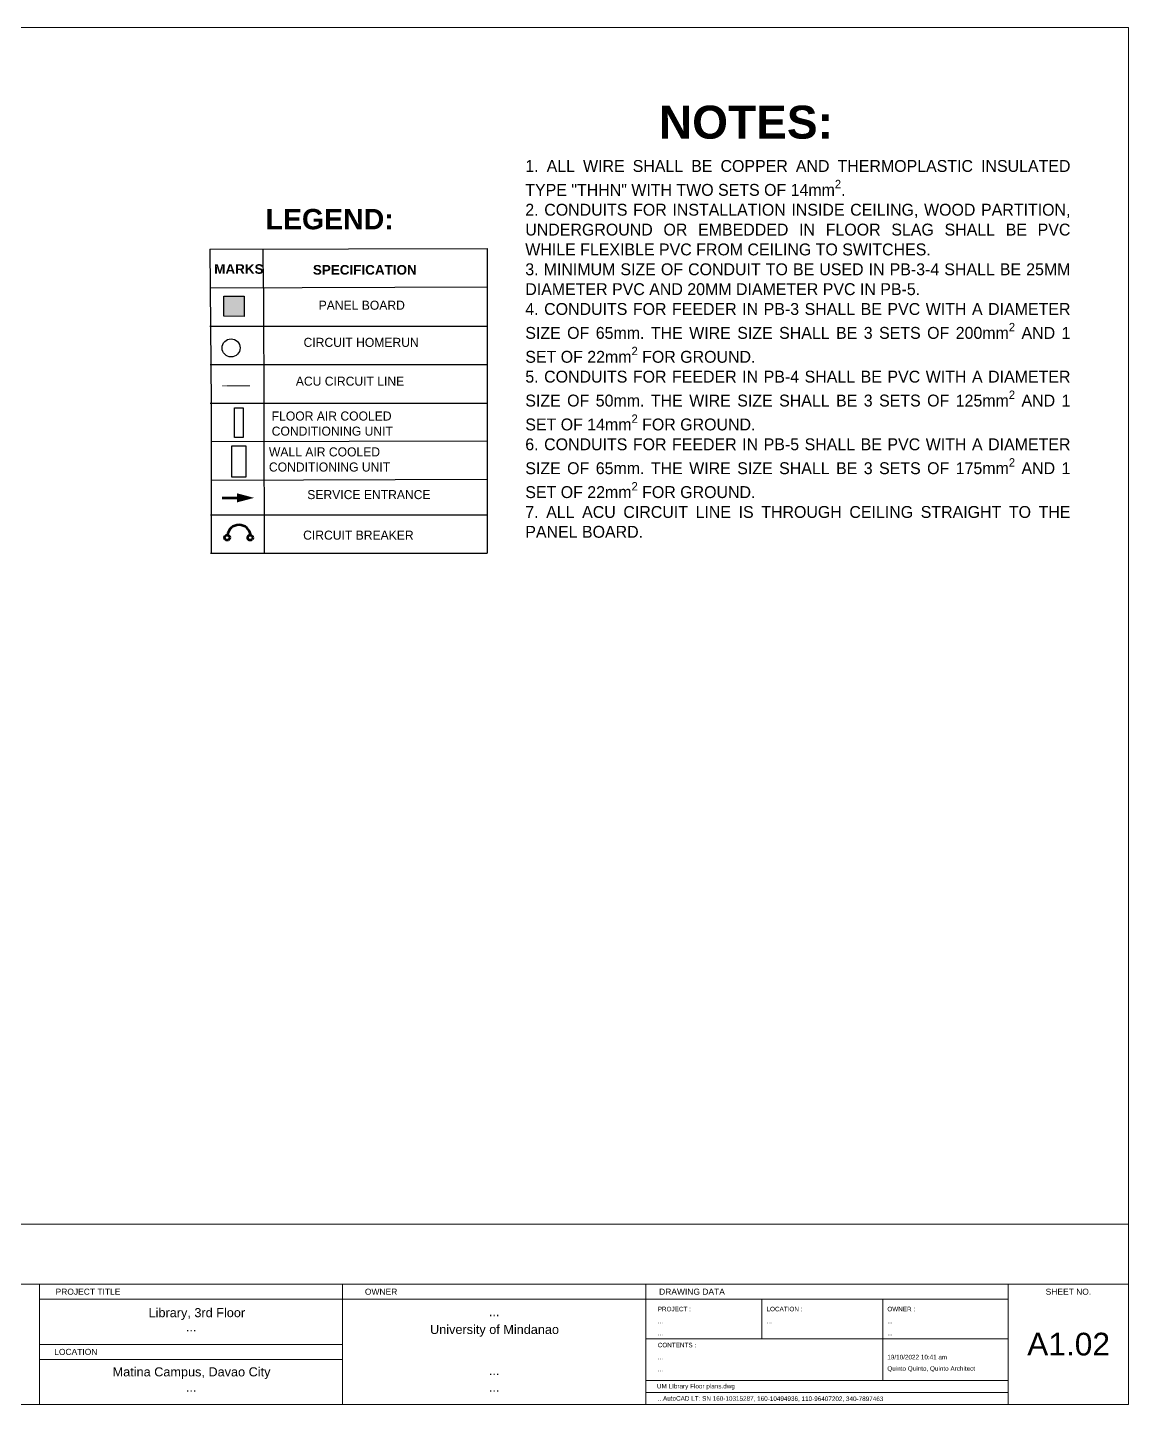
# Model space of a CAD drawing. Header units: inches. Extents: x -2 to 2474, y 1 to 287.
# Drawn here: x 1227.6 to 1446.4, y 1.3 to 275.1 of the extents above; entities that cross this region are included whole.
import ezdxf

# ---------------------------------------------------------------- set-up
doc = ezdxf.new("R2010")
doc.units = ezdxf.units.IN
doc.header["$MEASUREMENT"] = 0
doc.linetypes.add('AI9-LType1', pattern=[0.879429, 0.586286, -0.293143])
doc.layers.add('DLX_LUM', color=7, linetype='Continuous', true_color=0xffd400)
for name, color, linetype in [('NUMBER', 170, 'Continuous'), ('PDF3_Text', 7, 'Continuous'), ('PDF_0', 7, 'Continuous'), ('PDF_BORDER', 7, 'Continuous'), ('PDF_Text', 7, 'Continuous'), ('POWER LINE', 1, 'Continuous'), ('TEXT', 82, 'Continuous')]:
    doc.layers.add(name, color=color, linetype=linetype)
doc.styles.add('PDF ArialMT', font='arial.ttf')
doc.styles.add('PDF Swis721 BdOul BT', font='swissbo.ttf')

msp = doc.modelspace()

# ---------------------------------------------------------------- hatches: boundary and pattern name
at = {"transparency": 33554687}
h = msp.add_hatch(color=256, dxfattribs=at)
h.set_gradient(color1=(255, 255, 255))
h.paths.add_polyline_path([(1270.62772, 217.67016), (1270.62772, 221.70524), (1266.59264, 217.67016)])
h = msp.add_hatch(color=256)
h.set_gradient(color2=(0, 0, 0))
h.paths.add_polyline_path([(1270.62772, 221.70524), (1266.59264, 221.70524), (1266.59264, 217.67016)])
at = {"linetype": 'ByBlock', "lineweight": 80, "ltscale": 0.05}
h = msp.add_hatch(color=256, dxfattribs=at)
h.dxf.hatch_style = 1
h.paths.add_polyline_path([(1269.25896, 182.4955), (1269.25896, 180.69383), (1272.6371, 181.5914)])

# ---------------------------------------------------------------- linework, layer by layer
for p, q in [((1263.84799, 231.03941), (1318.96285, 231.1486)), ((1263.84799, 231.03941), (1264.09031, 200.42766)), ((1274.47711, 223.38645), (1274.4599, 231.0632)), ((1318.96285, 231.1486), (1318.96285, 170.57353)), ((1263.84799, 223.38645), (1318.96285, 223.52801)), ((1274.47711, 223.38645), (1274.63565, 170.57353)), ((1266.59959, 217.69239), (1266.59959, 221.6742)), ((1266.59959, 221.6742), (1270.63267, 221.6742)), ((1270.63267, 221.6742), (1270.63267, 217.64383)), ((1270.63267, 217.64383), (1266.59959, 217.69239)), ((1263.8686, 215.73352), (1318.96285, 215.73352)), ((1263.88921, 208.08059), (1318.96285, 208.08059)), ((1263.90982, 200.42766), (1318.96285, 200.42766)), ((1264.09031, 200.42766), (1264.09031, 192.77513)), ((1264.09031, 192.77513), (1318.96285, 192.91605)), ((1264.09031, 192.77513), (1264.09031, 170.57353)), ((1264.14619, 185.14127), (1318.98246, 185.2821)), ((1263.95104, 178.22646), (1318.96285, 178.22646)), ((1263.97165, 170.57353), (1318.96285, 170.57353))]:
    msp.add_line(p, q)
at = {"linetype": 'ByBlock', "lineweight": 90, "ltscale": 0.05}
msp.add_line((1266.31722, 181.59466), (1269.25896, 181.59466), dxfattribs=at)
at = {"linetype": 'ByBlock', "lineweight": 80, "ltscale": 0.05}
for centre in [(1267.28091, 173.68195), (1271.88197, 173.67308)]:
    msp.add_circle(centre, 0.51091, dxfattribs=at)
at = {"linetype": 'ByBlock', "lineweight": 90, "ltscale": 0.05, "transparency": 33554687}
msp.add_arc((1269.64484, 173.85827), 2.34814, 7.7791634, 172.0266777, dxfattribs=at)
at = {"layer": 'DLX_LUM'}
msp.add_polyline3d([(1270.21097, 170.21216, 0), (1270.21097, 170.21216, 0)], dxfattribs=at)
msp.add_polyline3d([(1270.21097, 170.21216, 0), (1270.21097, 170.21216, 0)], dxfattribs=at)
at = {"layer": 'NUMBER'}
msp.add_lwpolyline([(1270.49549, 199.48362), (1270.49549, 193.57393), (1268.76802, 193.57393), (1268.76802, 199.48362)], close=True, dxfattribs=at)
at = {"layer": 'PDF_0', "lineweight": 9}
for points in [[(1032.73092, 37.18333), (1446.42024, 37.18333)], [(1230.01261, 25.23697), (1230.01261, 1.32463)], [(1290.23482, 1.32463), (1290.23482, 25.23697)], [(1350.47665, 25.23697), (1350.47665, 1.32463)], [(1422.50791, 25.23697), (1422.50791, 1.32463)], [(1230.01261, 22.23567), (1422.50791, 22.23567)], [(1373.58472, 22.23567), (1373.58472, 14.36951)], [(1397.59513, 22.23567), (1397.59513, 14.36951), (1397.59513, 6.09141)], [(1350.47665, 14.36951), (1422.50791, 14.36951)], [(1290.23482, 13.27099), (1230.01261, 13.27099)], [(1290.23482, 10.28931), (1230.01261, 10.28931)], [(1350.47665, 6.09141), (1422.50791, 6.09141)], [(1350.47665, 3.69821), (1422.50791, 3.69821)]]:
    msp.add_lwpolyline(points, dxfattribs=at)
at = {"layer": 'PDF_BORDER', "lineweight": 9}
msp.add_lwpolyline([(1446.42024, 1.32463), (1032.73092, 1.32463), (1032.73092, 275.11011), (1446.42024, 275.11011)], close=True, dxfattribs=at)
msp.add_lwpolyline([(1446.42024, 25.23697), (1032.73092, 25.23697)], dxfattribs=at)
at = {"layer": 'POWER LINE', "color": 114, "linetype": 'AI9-LType1', "lineweight": 20, "ltscale": 0.05, "true_color": 0x139b48}
msp.add_line((1266.2848, 203.85336), (1271.80159, 203.85336), dxfattribs=at)
at = {"layer": 'POWER LINE', "color": 1}
msp.add_circle((1268.05823, 211.40079), 1.7874, dxfattribs=at)
at = {"layer": 'TEXT'}
msp.add_lwpolyline([(1268.22416, 191.92899), (1271.0161, 191.92899), (1271.0161, 185.73225), (1268.22416, 185.73225)], close=True, dxfattribs=at)

# ---------------------------------------------------------------- texts
at = {"linetype": 'AI9-LType1', "insert": (1326.54159, 248.76672), "char_height": 2.3680139, "attachment_point": 1}
msp.add_mtext_dynamic_manual_height_columns('\\A1;\\pxqj,t0;1. ALL WIRE SHALL BE COPPER AND THERMOPLASTIC INSULATED TYPE "THHN" WITH TWO SETS OF 14mm{\\H0.7x;\\S2^ ;}. \\P2. CONDUITS FOR INSTALLATION INSIDE CEILING, WOOD PARTITION, UNDERGROUND OR EMBEDDED IN FLOOR SLAG SHALL BE PVC WHILE FLEXIBLE PVC FROM CEILING TO SWITCHES.\\P3. MINIMUM SIZE OF CONDUIT TO BE USED IN PB-3-4 SHALL BE 25MM DIAMETER PVC AND 20MM DIAMETER PVC IN PB-5.\\P4. CONDUITS FOR FEEDER IN PB-3 SHALL BE PVC WITH A DIAMETER SIZE OF 65mm. THE WIRE SIZE SHALL BE 3 SETS OF 200mm{\\H0.7x;\\S2^ ;} AND 1 SET OF 22mm{\\H0.7x;\\S2^ ;} FOR GROUND. \\P5. CONDUITS FOR FEEDER IN PB-4 SHALL BE PVC WITH A DIAMETER SIZE OF 50mm. THE WIRE SIZE SHALL BE 3 SETS OF 125mm{\\H0.7x;\\S2^ ;\\H1.42857x; AND 1 SET OF 14mm\\H0.7x;\\S2^ ;\\H1.42857x; FOR GROUND. }\\P6. CONDUITS FOR FEEDER IN PB-5 SHALL BE PVC WITH A DIAMETER SIZE OF 65mm. THE WIRE SIZE SHALL BE 3 SETS OF 175mm{\\H0.7x;\\S2^ ;\\H1.42857x; AND 1 SET OF 22mm\\H0.7x;\\S2^ ;\\H1.42857x; FOR GROUND. }\\P7. ALL ACU CIRCUIT LINE IS THROUGH CEILING STRAIGHT TO THE PANEL BOARD. ', width=108.0280803, gutter_width=30.39666, heights=[146.1702], dxfattribs=at)
at = {"linetype": 'ByBlock', "lineweight": 80, "ltscale": 0.05, "insert": (1274.91243, 239.04395), "char_height": 4.0537681, "attachment_point": 1}
msp.add_mtext_dynamic_manual_height_columns('{\\fArial|b1|i0|c0|p34;LEGEND:}', width=183.647714, gutter_width=28.15117, heights=[0], dxfattribs=at)
at = {"attachment_point": 1}
for s, width, gutter_width, heights, insert, char_height in [('\\pxt5;{\\fArial|b1|i0|c0|p34;MARKS}', 42.5881624, 53.14556, [8.76153], (1264.71553, 228.05358), 1.9132401), ('\\pxt5;{\\fArial|b1|i0|c0|p34;SPECIFICATION}', 970.4555811, 37.99056, [102.88472], (1284.32153, 227.89171), 1.9134355), ('PANEL BOARD', 21.7158454, 28.15117, [2.72267], (1285.46965, 220.79898), 1.8016747), ('CIRCUIT HOMERUN', 64.0562077, 28.15117, [8.87919], (1282.47052, 213.41286), 1.8016747), ('ACU CIRCUIT LINE', 64.0562077, 28.15117, [8.87919], (1280.92943, 205.69488), 1.8016747), ('FLOOR AIR COOLED \\PCONDITIONING UNIT', 64.0562077, 28.15117, [8.87919], (1276.13496, 198.76418), 1.8016747), ('WALL AIR COOLED \\PCONDITIONING UNIT', 64.0562077, 28.15117, [8.87919], (1275.58504, 191.63053), 1.8016747), ('SERVICE ENTRANCE', 64.0562077, 28.15117, [8.87919], (1283.21046, 183.14457), 1.8016747), ('CIRCUIT BREAKER', 64.0562077, 28.15117, [8.87919], (1282.38717, 175.08175), 1.8016747)]:
    msp.add_mtext_dynamic_manual_height_columns(s, width=width, gutter_width=gutter_width, heights=heights, dxfattribs=dict(at, insert=insert, char_height=char_height))
at = {"layer": 'PDF3_Text', "insert": (1350.54698, 252.92594), "char_height": 6.5556965, "attachment_point": 7, "style": 'PDF Swis721 BdOul BT'}
msp.add_mtext('{\\fArial|b1|i0|c0|p34; NOTES:}', dxfattribs=at)
at = {"layer": 'PDF_Text', "attachment_point": 4, "style": 'PDF ArialMT'}
for s, insert, char_height in [('PROJECT TITLE', (1233.18178, 23.73616), 1.2027175), ('OWNER', (1294.66194, 23.73616), 1.202717), ('DRAWING DATA', (1353.14068, 23.73616), 1.2027175), ('SHEET NO.', (1429.96145, 23.73616), 1.202717), ('Library, 3rd Floor', (1251.66833, 19.309), 1.8040753), ('PROJECT :', (1352.86604, 20.29118), 0.902038), ('LOCATION :', (1374.48414, 20.29118), 0.902038), ('OWNER :', (1398.49554, 20.29118), 0.902038), ('University of Mindanao', (1307.60927, 15.97209), 1.8040753), ('...', (1319.30109, 19.77782), 1.804075), ('...', (1352.86604, 17.89788), 0.902038), ('...', (1374.48414, 17.89788), 0.902038), ('...', (1398.49554, 17.89788), 0.902038), ('...', (1259.07643, 16.73716), 1.804075), ('...', (1352.86604, 15.50459), 0.902038), ('...', (1398.49554, 15.50459), 0.902038), ('A1.02', (1426.29304, 13.29424), 4.510203), ('LOCATION', (1232.90715, 11.76969), 1.202717), ('CONTENTS :', (1352.86604, 13.13091), 0.902038), ('19/10/2022 10:41 am', (1398.49554, 10.7378), 0.9023915), ('Matina Campus, Davao City', (1244.52051, 7.53672), 1.8040753), ('...', (1352.86604, 10.73762), 0.902038), ('Quinto Quinto, Quinto Architect', (1398.49554, 8.3445), 0.9023915), ('...', (1319.30109, 8.06638), 1.804075), ('...', (1352.86604, 8.34433), 0.902038), ('...', (1259.07643, 4.7707), 1.804075), ('...', (1319.30109, 4.7707), 1.804075), ('UM LIbrary Floor plans.dwg', (1352.7091, 4.83303), 0.9023915)]:
    msp.add_mtext(s, dxfattribs=dict(at, insert=insert, char_height=char_height))
at = {"layer": 'PDF_Text', "insert": (1352.86604, 2.45918), "char_height": 0.9020376, "attachment_point": 4, "rotation": 359.8708935, "style": 'PDF ArialMT'}
msp.add_mtext('...AutoCAD LT: SN 160-10315287, 160-10494936, 110-96407202, 340-7897463', dxfattribs=at)

doc.saveas('drawing.dxf')
